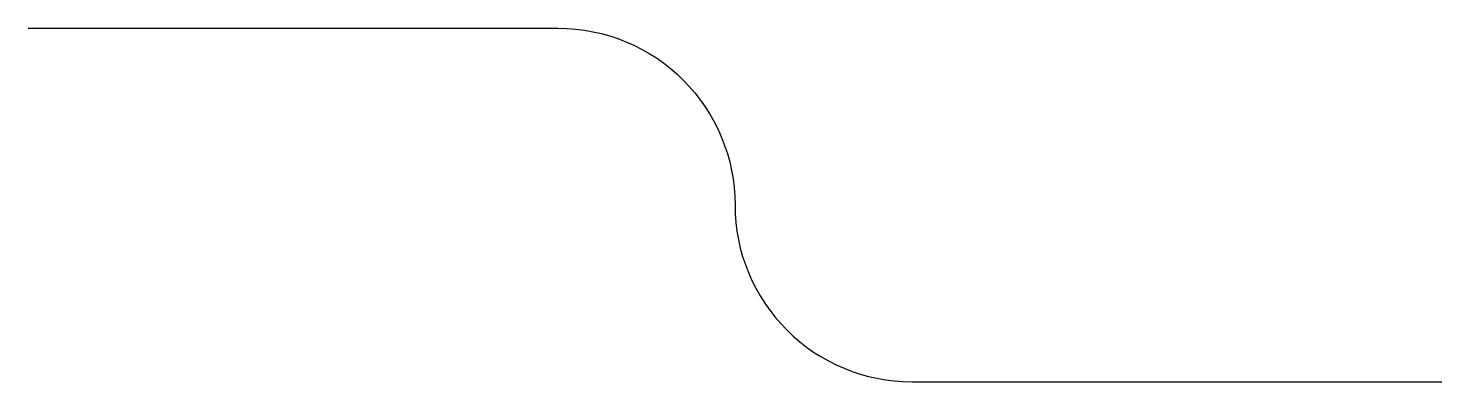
# Model space of a CAD drawing. Header units: millimetres. Extents: x 10 to 50, y 20 to 30.
import ezdxf

# ---------------------------------------------------------------- set-up
doc = ezdxf.new("R2010")
doc.units = ezdxf.units.MM
doc.layers.get('0').update_dxf_attribs({"lineweight": 25, "true_color": 0xffffff})

msp = doc.modelspace()

# ---------------------------------------------------------------- linework, layer by layer
msp.add_lwpolyline([(10, 30), (25, 30, -0.414214), (30, 25), (30, 25, 0.414214), (35, 20), (50, 20)], format="xyb")

doc.saveas('drawing.dxf')
